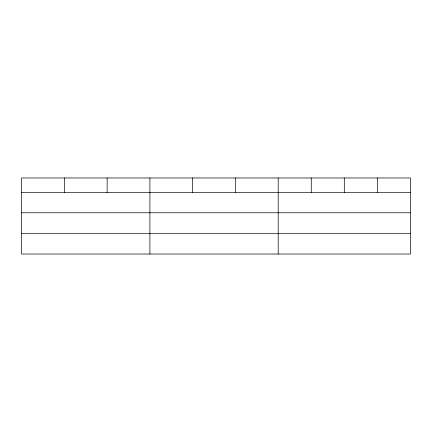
<?xml version="1.0" encoding="UTF-8"?>
<svg xmlns="http://www.w3.org/2000/svg" width="432" height="432" viewBox="0 0 432 432"><rect width="100%" height="100%" fill="white"/><g stroke="black" fill="none" stroke-linecap="round" stroke-linejoin="round"><path stroke-width="0.65" d="M410.4 212.771L410.4 177.979L21.6 177.979L21.6 254.021L410.4 254.021L410.4 212.771L21.6 212.771M21.6 192.456L410.4 192.456M21.6 233.701L410.4 233.701M377.352 177.979L377.352 192.456M344.304 177.979L344.304 192.456M311.256 177.979L311.256 192.456M278.208 177.979L278.208 254.021M235.44 177.979L235.44 192.456M192.672 177.979L192.672 192.456M149.904 177.979L149.904 254.021M107.136 177.979L107.136 192.456M64.368 177.979L64.368 192.456"/></g></svg>
